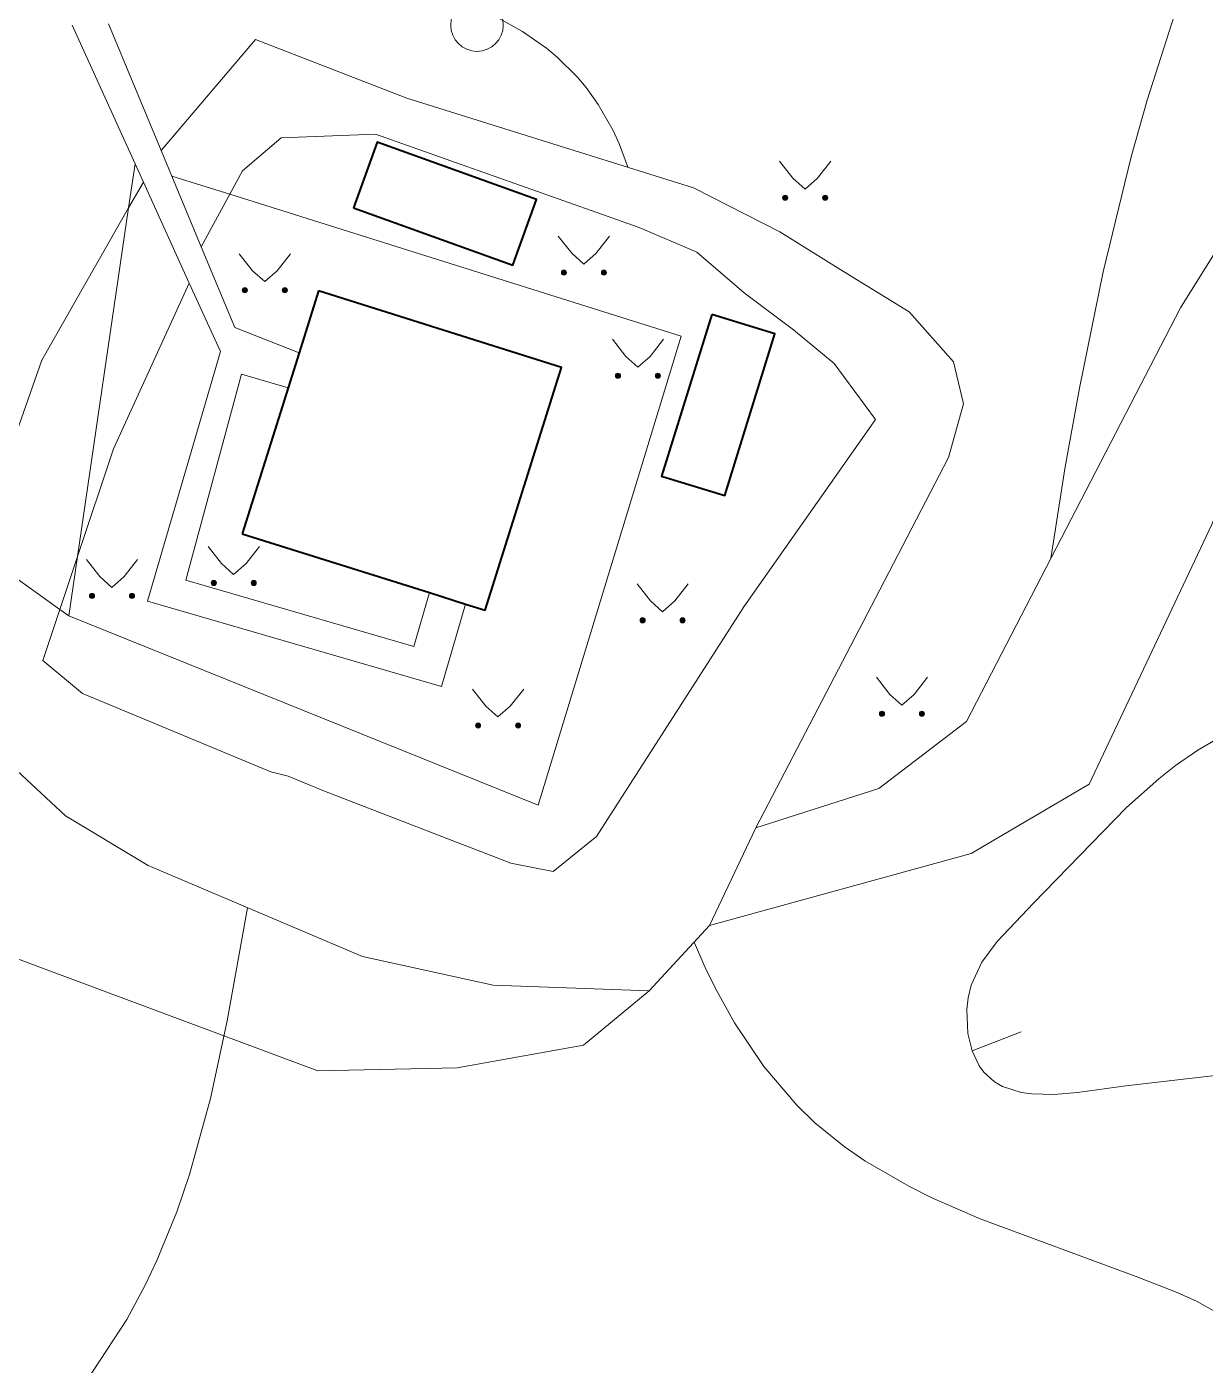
# Model space of a CAD drawing. Extents: x 1000 to 4000, y -5000 to -1000.
# Drawn here: x 1026.3 to 1071.2, y -4916.7 to -4865.7 of the extents above; entities that cross this region are included whole.
import ezdxf

# ---------------------------------------------------------------- set-up
doc = ezdxf.new("R2010")
doc.units = 0
doc.header["$MEASUREMENT"] = 0
for name, color, linetype in [('СЛОЙ_11', 7, 'CONTINUOUS'), ('СЛОЙ_24', 7, 'CONTINUOUS'), ('СЛОЙ_3', 7, 'CONTINUOUS'), ('СЛОЙ_37', 7, 'CONTINUOUS'), ('СЛОЙ_40', 7, 'CONTINUOUS'), ('СЛОЙ_41', 7, 'CONTINUOUS'), ('СЛОЙ_50', 7, 'CONTINUOUS'), ('СЛОЙ_6', 7, 'CONTINUOUS')]:
    doc.layers.add(name, color=color, linetype=linetype)

msp = doc.modelspace()

# ---------------------------------------------------------------- linework, layer by layer
at = {"layer": 'СЛОЙ_11', "color": 253, "linetype": 'Continuous', "lineweight": 0}
for points in [[(1030.18, -4872.616), (1030.426, -4870.932)], [(1031.823, -4871.403), (1034.026, -4872.096)], [(1034.026, -4872.096), (1051.21, -4877.5), (1045.76, -4895.361)], [(1028.236, -4885.889), (1030.18, -4872.616)], [(1024.759, -4885.902), (1027.561, -4887.905)], [(1027.905, -4888.151), (1028.236, -4885.889)], [(1027.561, -4887.905), (1027.905, -4888.151)], [(1045.76, -4895.361), (1027.905, -4888.151)]]:
    msp.add_lwpolyline(points, dxfattribs=at)
at = {"layer": 'СЛОЙ_24', "color": 253, "linetype": 'Continuous', "lineweight": 0}
for points in [[(1028.03, -4865.653), (1030.426, -4870.932)], [(1029.411, -4865.604), (1031.418, -4870.429)], [(1031.418, -4870.429), (1031.823, -4871.403)], [(1030.426, -4870.932), (1030.743, -4871.629)], [(1031.823, -4871.403), (1032.943, -4874.096)], [(1030.743, -4871.629), (1032.489, -4875.477)], [(1032.943, -4874.096), (1034.22, -4877.167), (1036.664, -4878.139)], [(1032.489, -4875.477), (1033.673, -4878.085), (1030.903, -4887.585), (1042.084, -4890.845), (1043.001, -4887.7)], [(1036.246, -4879.466), (1034.479, -4878.952), (1032.359, -4886.786), (1041.029, -4889.314), (1041.626, -4887.266)]]:
    msp.add_lwpolyline(points, dxfattribs=at)
at = {"layer": 'СЛОЙ_3', "color": 253, "linetype": 'Continuous', "lineweight": 0}
msp.add_circle((1043.438, -4865.653), 1, dxfattribs=at)
at = {"layer": 'СЛОЙ_37', "color": 253, "linetype": 'Continuous', "lineweight": 0}
for points in [[(1054.045, -4896.218), (1058.725, -4894.723), (1062.07, -4892.168), (1070.208, -4876.426), (1075.459, -4868.006), (1079.45, -4861.485), (1080.638, -4858.269), (1085.169, -4847.638), (1090.276, -4841.845), (1093.621, -4838.894), (1096.57, -4837.07), (1100.526, -4835.271), (1103.673, -4834.659), (1112.925, -4833.939), (1116.01, -4834.35)], [(1052.287, -4899.94), (1062.25, -4897.205), (1066.732, -4894.561), (1071.407, -4884.666), (1074.734, -4876.12), (1082.004, -4863.419), (1092.829, -4849.278), (1096.782, -4841.926)], [(1031.418, -4870.429), (1035.014, -4866.207)], [(1035.014, -4866.207), (1040.768, -4868.432), (1051.684, -4871.854), (1054.969, -4873.532), (1057.384, -4875.038), (1059.881, -4876.577), (1061.575, -4878.475), (1061.949, -4880.072), (1061.388, -4882.115), (1058.77, -4887.164), (1054.045, -4896.218)], [(1047.98, -4896.556), (1053.591, -4887.812), (1058.609, -4880.675), (1057.034, -4878.539), (1055.487, -4877.261), (1053.605, -4875.849), (1051.81, -4874.299), (1049.616, -4873.363), (1039.581, -4869.801), (1035.984, -4869.945), (1034.509, -4871.204), (1034.026, -4872.096)], [(1030.743, -4871.629), (1030.18, -4872.616)], [(1034.026, -4872.096), (1032.943, -4874.096)], [(1030.18, -4872.616), (1026.875, -4878.409), (1025.041, -4883.626), (1024.759, -4885.902)], [(1032.489, -4875.477), (1029.61, -4881.785), (1028.236, -4885.889)], [(1028.236, -4885.889), (1027.561, -4887.905)], [(1027.561, -4887.905), (1026.912, -4889.845)], [(1026.912, -4889.845), (1028.423, -4891.105), (1035.587, -4894.088), (1036.246, -4894.257), (1037.639, -4894.83), (1044.725, -4897.565), (1046.343, -4897.889), (1047.98, -4896.556)], [(1025.745, -4893.873), (1027.776, -4895.765), (1030.926, -4897.656), (1039.08, -4901.122), (1044.05, -4902.208), (1049.985, -4902.423)], [(1054.045, -4896.218), (1052.287, -4899.94)], [(1049.985, -4902.423), (1052.287, -4899.94)]]:
    msp.add_lwpolyline(points, dxfattribs=at)
at = {"layer": 'СЛОЙ_40', "color": 253, "linetype": 'Continuous', "lineweight": 0}
msp.add_lwpolyline([(1000, -4879.037), (1007.267, -4886.451), (1014.37, -4893.886), (1018.116, -4897.2), (1025.71, -4901.122), (1037.377, -4905.469), (1042.684, -4905.358), (1047.491, -4904.497), (1049.985, -4902.423)], dxfattribs=at)
at = {"layer": 'СЛОЙ_41', "color": 253, "linetype": 'Continuous', "lineweight": 0}
for p, q in [((1054.954, -4870.838), (1055.464, -4871.488)), ((1056.904, -4870.838), (1056.394, -4871.488)), ((1055.464, -4871.488), (1055.924, -4871.898)), ((1056.394, -4871.488), (1055.924, -4871.898)), ((1046.533, -4873.691), (1047.043, -4874.341)), ((1048.483, -4873.691), (1047.973, -4874.341)), ((1034.39, -4874.362), (1034.9, -4875.012)), ((1036.34, -4874.362), (1035.83, -4875.012)), ((1047.043, -4874.341), (1047.503, -4874.751)), ((1047.973, -4874.341), (1047.503, -4874.751)), ((1034.9, -4875.012), (1035.36, -4875.422)), ((1035.83, -4875.012), (1035.36, -4875.422)), ((1048.59, -4877.618), (1049.1, -4878.268)), ((1050.54, -4877.618), (1050.03, -4878.268)), ((1049.1, -4878.268), (1049.56, -4878.678)), ((1050.03, -4878.268), (1049.56, -4878.678)), ((1033.207, -4885.51), (1033.717, -4886.16)), ((1035.157, -4885.51), (1034.647, -4886.16)), ((1028.572, -4886.004), (1029.082, -4886.654)), ((1030.522, -4886.004), (1030.012, -4886.654)), ((1033.717, -4886.16), (1034.177, -4886.57)), ((1034.647, -4886.16), (1034.177, -4886.57)), ((1029.082, -4886.654), (1029.542, -4887.064)), ((1030.012, -4886.654), (1029.542, -4887.064)), ((1049.528, -4886.932), (1050.038, -4887.582)), ((1051.478, -4886.932), (1050.968, -4887.582)), ((1050.038, -4887.582), (1050.498, -4887.992)), ((1050.968, -4887.582), (1050.498, -4887.992)), ((1043.265, -4890.937), (1043.775, -4891.587)), ((1045.215, -4890.937), (1044.705, -4891.587)), ((1058.637, -4890.488), (1059.147, -4891.138)), ((1060.587, -4890.488), (1060.077, -4891.138)), ((1059.147, -4891.138), (1059.607, -4891.548)), ((1060.077, -4891.138), (1059.607, -4891.548)), ((1043.775, -4891.587), (1044.235, -4891.997)), ((1044.705, -4891.587), (1044.235, -4891.997))]:
    msp.add_line(p, q, dxfattribs=at)
for centre in [(1055.168, -4872.226), (1056.689, -4872.226), (1046.747, -4875.079), (1048.268, -4875.079), (1034.604, -4875.75), (1036.125, -4875.75), (1048.804, -4879.006), (1050.325, -4879.006), (1033.421, -4886.898), (1034.942, -4886.898), (1028.786, -4887.392), (1030.307, -4887.392), (1049.742, -4888.32), (1051.263, -4888.32), (1058.851, -4891.878), (1060.372, -4891.878), (1043.479, -4892.325), (1045, -4892.325)]:
    msp.add_circle(centre, 0.0976, dxfattribs=at)
for points in [[(1055.072, -4872.245), (1055.07, -4872.226), (1055.072, -4872.207)], [(1055.077, -4872.263), (1055.072, -4872.207), (1055.077, -4872.189)], [(1055.072, -4872.245), (1055.072, -4872.207), (1055.077, -4872.263)], [(1055.086, -4872.28), (1055.077, -4872.189), (1055.086, -4872.172)], [(1055.077, -4872.263), (1055.077, -4872.189), (1055.086, -4872.28)], [(1055.099, -4872.295), (1055.086, -4872.172), (1055.099, -4872.157)], [(1055.086, -4872.28), (1055.086, -4872.172), (1055.099, -4872.295)], [(1055.113, -4872.307), (1055.099, -4872.157), (1055.113, -4872.145)], [(1055.099, -4872.295), (1055.099, -4872.157), (1055.113, -4872.307)], [(1055.13, -4872.316), (1055.113, -4872.145), (1055.13, -4872.136)], [(1055.113, -4872.307), (1055.113, -4872.145), (1055.13, -4872.316)], [(1055.149, -4872.322), (1055.13, -4872.136), (1055.149, -4872.13)], [(1055.13, -4872.316), (1055.13, -4872.136), (1055.149, -4872.322)], [(1055.168, -4872.324), (1055.149, -4872.13), (1055.168, -4872.128)], [(1055.149, -4872.322), (1055.149, -4872.13), (1055.168, -4872.324)], [(1056.593, -4872.245), (1056.591, -4872.226), (1056.593, -4872.207)], [(1056.598, -4872.263), (1056.593, -4872.207), (1056.598, -4872.189)], [(1056.593, -4872.245), (1056.593, -4872.207), (1056.598, -4872.263)], [(1056.607, -4872.28), (1056.598, -4872.189), (1056.607, -4872.172)], [(1056.598, -4872.263), (1056.598, -4872.189), (1056.607, -4872.28)], [(1056.62, -4872.295), (1056.607, -4872.172), (1056.62, -4872.157)], [(1056.607, -4872.28), (1056.607, -4872.172), (1056.62, -4872.295)], [(1056.634, -4872.307), (1056.62, -4872.157), (1056.634, -4872.145)], [(1056.62, -4872.295), (1056.62, -4872.157), (1056.634, -4872.307)], [(1056.651, -4872.316), (1056.634, -4872.145), (1056.651, -4872.136)], [(1056.634, -4872.307), (1056.634, -4872.145), (1056.651, -4872.316)], [(1056.67, -4872.322), (1056.651, -4872.136), (1056.67, -4872.13)], [(1056.651, -4872.316), (1056.651, -4872.136), (1056.67, -4872.322)], [(1056.689, -4872.324), (1056.67, -4872.13), (1056.689, -4872.128)], [(1056.67, -4872.322), (1056.67, -4872.13), (1056.689, -4872.324)], [(1046.651, -4875.098), (1046.649, -4875.079), (1046.651, -4875.06)], [(1046.656, -4875.116), (1046.651, -4875.06), (1046.656, -4875.042)], [(1046.651, -4875.098), (1046.651, -4875.06), (1046.656, -4875.116)], [(1046.665, -4875.133), (1046.656, -4875.042), (1046.665, -4875.025)], [(1046.656, -4875.116), (1046.656, -4875.042), (1046.665, -4875.133)], [(1046.678, -4875.148), (1046.665, -4875.025), (1046.678, -4875.01)], [(1046.665, -4875.133), (1046.665, -4875.025), (1046.678, -4875.148)], [(1046.692, -4875.16), (1046.678, -4875.01), (1046.692, -4874.998)], [(1046.678, -4875.148), (1046.678, -4875.01), (1046.692, -4875.16)], [(1046.709, -4875.169), (1046.692, -4874.998), (1046.709, -4874.989)], [(1046.692, -4875.16), (1046.692, -4874.998), (1046.709, -4875.169)], [(1046.728, -4875.175), (1046.709, -4874.989), (1046.728, -4874.983)], [(1046.709, -4875.169), (1046.709, -4874.989), (1046.728, -4875.175)], [(1046.747, -4875.177), (1046.728, -4874.983), (1046.747, -4874.981)], [(1046.728, -4875.175), (1046.728, -4874.983), (1046.747, -4875.177)], [(1048.172, -4875.098), (1048.17, -4875.079), (1048.172, -4875.06)], [(1048.177, -4875.116), (1048.172, -4875.06), (1048.177, -4875.042)], [(1048.172, -4875.098), (1048.172, -4875.06), (1048.177, -4875.116)], [(1048.186, -4875.133), (1048.177, -4875.042), (1048.186, -4875.025)], [(1048.177, -4875.116), (1048.177, -4875.042), (1048.186, -4875.133)], [(1048.199, -4875.148), (1048.186, -4875.025), (1048.199, -4875.01)], [(1048.186, -4875.133), (1048.186, -4875.025), (1048.199, -4875.148)], [(1048.213, -4875.16), (1048.199, -4875.01), (1048.213, -4874.998)], [(1048.199, -4875.148), (1048.199, -4875.01), (1048.213, -4875.16)], [(1048.23, -4875.169), (1048.213, -4874.998), (1048.23, -4874.989)], [(1048.213, -4875.16), (1048.213, -4874.998), (1048.23, -4875.169)], [(1048.249, -4875.175), (1048.23, -4874.989), (1048.249, -4874.983)], [(1048.23, -4875.169), (1048.23, -4874.989), (1048.249, -4875.175)], [(1048.268, -4875.177), (1048.249, -4874.983), (1048.268, -4874.981)], [(1048.249, -4875.175), (1048.249, -4874.983), (1048.268, -4875.177)], [(1034.535, -4875.819), (1034.522, -4875.696), (1034.535, -4875.681)], [(1034.549, -4875.831), (1034.535, -4875.681), (1034.549, -4875.669)], [(1034.535, -4875.819), (1034.535, -4875.681), (1034.549, -4875.831)], [(1034.566, -4875.84), (1034.549, -4875.669), (1034.566, -4875.66)], [(1034.549, -4875.831), (1034.549, -4875.669), (1034.566, -4875.84)], [(1034.585, -4875.846), (1034.566, -4875.66), (1034.585, -4875.654)], [(1034.566, -4875.84), (1034.566, -4875.66), (1034.585, -4875.846)], [(1034.604, -4875.848), (1034.585, -4875.654), (1034.604, -4875.652)], [(1034.585, -4875.846), (1034.585, -4875.654), (1034.604, -4875.848)], [(1036.056, -4875.819), (1036.043, -4875.696), (1036.056, -4875.681)], [(1036.07, -4875.831), (1036.056, -4875.681), (1036.07, -4875.669)], [(1036.056, -4875.819), (1036.056, -4875.681), (1036.07, -4875.831)], [(1036.087, -4875.84), (1036.07, -4875.669), (1036.087, -4875.66)], [(1036.07, -4875.831), (1036.07, -4875.669), (1036.087, -4875.84)], [(1036.106, -4875.846), (1036.087, -4875.66), (1036.106, -4875.654)], [(1036.087, -4875.84), (1036.087, -4875.66), (1036.106, -4875.846)], [(1036.125, -4875.848), (1036.106, -4875.654), (1036.125, -4875.652)], [(1036.106, -4875.846), (1036.106, -4875.654), (1036.125, -4875.848)], [(1034.508, -4875.769), (1034.506, -4875.75), (1034.508, -4875.731)], [(1034.513, -4875.787), (1034.508, -4875.731), (1034.513, -4875.713)], [(1034.508, -4875.769), (1034.508, -4875.731), (1034.513, -4875.787)], [(1034.522, -4875.804), (1034.513, -4875.713), (1034.522, -4875.696)], [(1034.513, -4875.787), (1034.513, -4875.713), (1034.522, -4875.804)], [(1034.522, -4875.804), (1034.522, -4875.696), (1034.535, -4875.819)], [(1036.029, -4875.769), (1036.027, -4875.75), (1036.029, -4875.731)], [(1036.034, -4875.787), (1036.029, -4875.731), (1036.034, -4875.713)], [(1036.029, -4875.769), (1036.029, -4875.731), (1036.034, -4875.787)], [(1036.043, -4875.804), (1036.034, -4875.713), (1036.043, -4875.696)], [(1036.034, -4875.787), (1036.034, -4875.713), (1036.043, -4875.804)], [(1036.043, -4875.804), (1036.043, -4875.696), (1036.056, -4875.819)], [(1048.708, -4879.025), (1048.706, -4879.006), (1048.708, -4878.987)], [(1048.713, -4879.043), (1048.708, -4878.987), (1048.713, -4878.969)], [(1048.708, -4879.025), (1048.708, -4878.987), (1048.713, -4879.043)], [(1048.722, -4879.06), (1048.713, -4878.969), (1048.722, -4878.952)], [(1048.713, -4879.043), (1048.713, -4878.969), (1048.722, -4879.06)], [(1048.735, -4879.075), (1048.722, -4878.952), (1048.735, -4878.937)], [(1048.722, -4879.06), (1048.722, -4878.952), (1048.735, -4879.075)], [(1048.749, -4879.087), (1048.735, -4878.937), (1048.749, -4878.925)], [(1048.735, -4879.075), (1048.735, -4878.937), (1048.749, -4879.087)], [(1048.766, -4879.096), (1048.749, -4878.925), (1048.766, -4878.916)], [(1048.749, -4879.087), (1048.749, -4878.925), (1048.766, -4879.096)], [(1048.785, -4879.102), (1048.766, -4878.916), (1048.785, -4878.91)], [(1048.766, -4879.096), (1048.766, -4878.916), (1048.785, -4879.102)], [(1048.804, -4879.104), (1048.785, -4878.91), (1048.804, -4878.908)], [(1048.785, -4879.102), (1048.785, -4878.91), (1048.804, -4879.104)], [(1050.229, -4879.025), (1050.227, -4879.006), (1050.229, -4878.987)], [(1050.234, -4879.043), (1050.229, -4878.987), (1050.234, -4878.969)], [(1050.229, -4879.025), (1050.229, -4878.987), (1050.234, -4879.043)], [(1050.243, -4879.06), (1050.234, -4878.969), (1050.243, -4878.952)], [(1050.234, -4879.043), (1050.234, -4878.969), (1050.243, -4879.06)], [(1050.256, -4879.075), (1050.243, -4878.952), (1050.256, -4878.937)], [(1050.243, -4879.06), (1050.243, -4878.952), (1050.256, -4879.075)], [(1050.27, -4879.087), (1050.256, -4878.937), (1050.27, -4878.925)], [(1050.256, -4879.075), (1050.256, -4878.937), (1050.27, -4879.087)], [(1050.287, -4879.096), (1050.27, -4878.925), (1050.287, -4878.916)], [(1050.27, -4879.087), (1050.27, -4878.925), (1050.287, -4879.096)], [(1050.306, -4879.102), (1050.287, -4878.916), (1050.306, -4878.91)], [(1050.287, -4879.096), (1050.287, -4878.916), (1050.306, -4879.102)], [(1050.325, -4879.104), (1050.306, -4878.91), (1050.325, -4878.908)], [(1050.306, -4879.102), (1050.306, -4878.91), (1050.325, -4879.104)], [(1033.325, -4886.917), (1033.323, -4886.898), (1033.325, -4886.879)], [(1033.33, -4886.935), (1033.325, -4886.879), (1033.33, -4886.861)], [(1033.325, -4886.917), (1033.325, -4886.879), (1033.33, -4886.935)], [(1033.339, -4886.952), (1033.33, -4886.861), (1033.339, -4886.844)], [(1033.33, -4886.935), (1033.33, -4886.861), (1033.339, -4886.952)], [(1033.352, -4886.967), (1033.339, -4886.844), (1033.352, -4886.829)], [(1033.339, -4886.952), (1033.339, -4886.844), (1033.352, -4886.967)], [(1033.366, -4886.979), (1033.352, -4886.829), (1033.366, -4886.817)], [(1033.352, -4886.967), (1033.352, -4886.829), (1033.366, -4886.979)], [(1033.383, -4886.988), (1033.366, -4886.817), (1033.383, -4886.808)], [(1033.366, -4886.979), (1033.366, -4886.817), (1033.383, -4886.988)], [(1033.402, -4886.994), (1033.383, -4886.808), (1033.402, -4886.802)], [(1033.383, -4886.988), (1033.383, -4886.808), (1033.402, -4886.994)], [(1033.421, -4886.996), (1033.402, -4886.802), (1033.421, -4886.8)], [(1033.402, -4886.994), (1033.402, -4886.802), (1033.421, -4886.996)], [(1034.846, -4886.917), (1034.844, -4886.898), (1034.846, -4886.879)], [(1034.851, -4886.935), (1034.846, -4886.879), (1034.851, -4886.861)], [(1034.846, -4886.917), (1034.846, -4886.879), (1034.851, -4886.935)], [(1034.86, -4886.952), (1034.851, -4886.861), (1034.86, -4886.844)], [(1034.851, -4886.935), (1034.851, -4886.861), (1034.86, -4886.952)], [(1034.873, -4886.967), (1034.86, -4886.844), (1034.873, -4886.829)], [(1034.86, -4886.952), (1034.86, -4886.844), (1034.873, -4886.967)], [(1034.887, -4886.979), (1034.873, -4886.829), (1034.887, -4886.817)], [(1034.873, -4886.967), (1034.873, -4886.829), (1034.887, -4886.979)], [(1034.904, -4886.988), (1034.887, -4886.817), (1034.904, -4886.808)], [(1034.887, -4886.979), (1034.887, -4886.817), (1034.904, -4886.988)], [(1034.923, -4886.994), (1034.904, -4886.808), (1034.923, -4886.802)], [(1034.904, -4886.988), (1034.904, -4886.808), (1034.923, -4886.994)], [(1034.942, -4886.996), (1034.923, -4886.802), (1034.942, -4886.8)], [(1034.923, -4886.994), (1034.923, -4886.802), (1034.942, -4886.996)], [(1028.69, -4887.411), (1028.688, -4887.392), (1028.69, -4887.373)], [(1028.695, -4887.429), (1028.69, -4887.373), (1028.695, -4887.355)], [(1028.69, -4887.411), (1028.69, -4887.373), (1028.695, -4887.429)], [(1028.704, -4887.446), (1028.695, -4887.355), (1028.704, -4887.338)], [(1028.695, -4887.429), (1028.695, -4887.355), (1028.704, -4887.446)], [(1028.717, -4887.461), (1028.704, -4887.338), (1028.717, -4887.323)], [(1028.704, -4887.446), (1028.704, -4887.338), (1028.717, -4887.461)], [(1028.731, -4887.473), (1028.717, -4887.323), (1028.731, -4887.311)], [(1028.717, -4887.461), (1028.717, -4887.323), (1028.731, -4887.473)], [(1028.748, -4887.482), (1028.731, -4887.311), (1028.748, -4887.302)], [(1028.731, -4887.473), (1028.731, -4887.311), (1028.748, -4887.482)], [(1028.767, -4887.488), (1028.748, -4887.302), (1028.767, -4887.296)], [(1028.748, -4887.482), (1028.748, -4887.302), (1028.767, -4887.488)], [(1028.786, -4887.49), (1028.767, -4887.296), (1028.786, -4887.294)], [(1028.767, -4887.488), (1028.767, -4887.296), (1028.786, -4887.49)], [(1030.211, -4887.411), (1030.209, -4887.392), (1030.211, -4887.373)], [(1030.216, -4887.429), (1030.211, -4887.373), (1030.216, -4887.355)], [(1030.211, -4887.411), (1030.211, -4887.373), (1030.216, -4887.429)], [(1030.225, -4887.446), (1030.216, -4887.355), (1030.225, -4887.338)], [(1030.216, -4887.429), (1030.216, -4887.355), (1030.225, -4887.446)], [(1030.238, -4887.461), (1030.225, -4887.338), (1030.238, -4887.323)], [(1030.225, -4887.446), (1030.225, -4887.338), (1030.238, -4887.461)], [(1030.252, -4887.473), (1030.238, -4887.323), (1030.252, -4887.311)], [(1030.238, -4887.461), (1030.238, -4887.323), (1030.252, -4887.473)], [(1030.269, -4887.482), (1030.252, -4887.311), (1030.269, -4887.302)], [(1030.252, -4887.473), (1030.252, -4887.311), (1030.269, -4887.482)], [(1030.288, -4887.488), (1030.269, -4887.302), (1030.288, -4887.296)], [(1030.269, -4887.482), (1030.269, -4887.302), (1030.288, -4887.488)], [(1030.307, -4887.49), (1030.288, -4887.296), (1030.307, -4887.294)], [(1030.288, -4887.488), (1030.288, -4887.296), (1030.307, -4887.49)], [(1049.646, -4888.339), (1049.644, -4888.32), (1049.646, -4888.301)], [(1049.651, -4888.357), (1049.646, -4888.301), (1049.651, -4888.283)], [(1049.646, -4888.339), (1049.646, -4888.301), (1049.651, -4888.357)], [(1049.66, -4888.374), (1049.651, -4888.283), (1049.66, -4888.266)], [(1049.651, -4888.357), (1049.651, -4888.283), (1049.66, -4888.374)], [(1049.673, -4888.389), (1049.66, -4888.266), (1049.673, -4888.251)], [(1049.66, -4888.374), (1049.66, -4888.266), (1049.673, -4888.389)], [(1049.687, -4888.401), (1049.673, -4888.251), (1049.687, -4888.239)], [(1049.673, -4888.389), (1049.673, -4888.251), (1049.687, -4888.401)], [(1049.704, -4888.41), (1049.687, -4888.239), (1049.704, -4888.23)], [(1049.687, -4888.401), (1049.687, -4888.239), (1049.704, -4888.41)], [(1049.723, -4888.416), (1049.704, -4888.23), (1049.723, -4888.224)], [(1049.704, -4888.41), (1049.704, -4888.23), (1049.723, -4888.416)], [(1049.742, -4888.418), (1049.723, -4888.224), (1049.742, -4888.222)], [(1049.723, -4888.416), (1049.723, -4888.224), (1049.742, -4888.418)], [(1051.167, -4888.339), (1051.165, -4888.32), (1051.167, -4888.301)], [(1051.172, -4888.357), (1051.167, -4888.301), (1051.172, -4888.283)], [(1051.167, -4888.339), (1051.167, -4888.301), (1051.172, -4888.357)], [(1051.181, -4888.374), (1051.172, -4888.283), (1051.181, -4888.266)], [(1051.172, -4888.357), (1051.172, -4888.283), (1051.181, -4888.374)], [(1051.194, -4888.389), (1051.181, -4888.266), (1051.194, -4888.251)], [(1051.181, -4888.374), (1051.181, -4888.266), (1051.194, -4888.389)], [(1051.208, -4888.401), (1051.194, -4888.251), (1051.208, -4888.239)], [(1051.194, -4888.389), (1051.194, -4888.251), (1051.208, -4888.401)], [(1051.225, -4888.41), (1051.208, -4888.239), (1051.225, -4888.23)], [(1051.208, -4888.401), (1051.208, -4888.239), (1051.225, -4888.41)], [(1051.244, -4888.416), (1051.225, -4888.23), (1051.244, -4888.224)], [(1051.225, -4888.41), (1051.225, -4888.23), (1051.244, -4888.416)], [(1051.263, -4888.418), (1051.244, -4888.224), (1051.263, -4888.222)], [(1051.244, -4888.416), (1051.244, -4888.224), (1051.263, -4888.418)], [(1058.755, -4891.897), (1058.753, -4891.878), (1058.755, -4891.858)], [(1058.761, -4891.915), (1058.755, -4891.858), (1058.761, -4891.84)], [(1058.755, -4891.897), (1058.755, -4891.858), (1058.761, -4891.915)], [(1058.77, -4891.932), (1058.761, -4891.84), (1058.77, -4891.823)], [(1058.761, -4891.915), (1058.761, -4891.84), (1058.77, -4891.932)], [(1058.782, -4891.947), (1058.77, -4891.823), (1058.782, -4891.809)], [(1058.77, -4891.932), (1058.77, -4891.823), (1058.782, -4891.947)], [(1058.797, -4891.959), (1058.782, -4891.809), (1058.797, -4891.796)], [(1058.782, -4891.947), (1058.782, -4891.809), (1058.797, -4891.959)], [(1058.814, -4891.968), (1058.797, -4891.796), (1058.814, -4891.787)], [(1058.797, -4891.959), (1058.797, -4891.796), (1058.814, -4891.968)], [(1058.832, -4891.973), (1058.814, -4891.787), (1058.832, -4891.782)], [(1058.814, -4891.968), (1058.814, -4891.787), (1058.832, -4891.973)], [(1058.851, -4891.975), (1058.832, -4891.782), (1058.851, -4891.78)], [(1058.832, -4891.973), (1058.832, -4891.782), (1058.851, -4891.975)], [(1060.276, -4891.897), (1060.274, -4891.878), (1060.276, -4891.858)], [(1060.282, -4891.915), (1060.276, -4891.858), (1060.282, -4891.84)], [(1060.276, -4891.897), (1060.276, -4891.858), (1060.282, -4891.915)], [(1060.291, -4891.932), (1060.282, -4891.84), (1060.291, -4891.823)], [(1060.282, -4891.915), (1060.282, -4891.84), (1060.291, -4891.932)], [(1060.303, -4891.947), (1060.291, -4891.823), (1060.303, -4891.809)], [(1060.291, -4891.932), (1060.291, -4891.823), (1060.303, -4891.947)], [(1060.318, -4891.959), (1060.303, -4891.809), (1060.318, -4891.796)], [(1060.303, -4891.947), (1060.303, -4891.809), (1060.318, -4891.959)], [(1060.335, -4891.968), (1060.318, -4891.796), (1060.335, -4891.787)], [(1060.318, -4891.959), (1060.318, -4891.796), (1060.335, -4891.968)], [(1060.353, -4891.973), (1060.335, -4891.787), (1060.353, -4891.782)], [(1060.335, -4891.968), (1060.335, -4891.787), (1060.353, -4891.973)], [(1060.372, -4891.975), (1060.353, -4891.782), (1060.372, -4891.78)], [(1060.353, -4891.973), (1060.353, -4891.782), (1060.372, -4891.975)], [(1043.383, -4892.344), (1043.381, -4892.325), (1043.383, -4892.306)], [(1043.388, -4892.362), (1043.383, -4892.306), (1043.388, -4892.288)], [(1043.383, -4892.344), (1043.383, -4892.306), (1043.388, -4892.362)], [(1043.397, -4892.379), (1043.388, -4892.288), (1043.397, -4892.271)], [(1043.388, -4892.362), (1043.388, -4892.288), (1043.397, -4892.379)], [(1043.41, -4892.394), (1043.397, -4892.271), (1043.41, -4892.256)], [(1043.397, -4892.379), (1043.397, -4892.271), (1043.41, -4892.394)], [(1043.424, -4892.406), (1043.41, -4892.256), (1043.424, -4892.244)], [(1043.41, -4892.394), (1043.41, -4892.256), (1043.424, -4892.406)], [(1043.441, -4892.415), (1043.424, -4892.244), (1043.441, -4892.235)], [(1043.424, -4892.406), (1043.424, -4892.244), (1043.441, -4892.415)], [(1043.46, -4892.421), (1043.441, -4892.235), (1043.46, -4892.229)], [(1043.441, -4892.415), (1043.441, -4892.235), (1043.46, -4892.421)], [(1043.479, -4892.423), (1043.46, -4892.229), (1043.479, -4892.227)], [(1043.46, -4892.421), (1043.46, -4892.229), (1043.479, -4892.423)], [(1044.904, -4892.344), (1044.902, -4892.325), (1044.904, -4892.306)], [(1044.909, -4892.362), (1044.904, -4892.306), (1044.909, -4892.288)], [(1044.904, -4892.344), (1044.904, -4892.306), (1044.909, -4892.362)], [(1044.918, -4892.379), (1044.909, -4892.288), (1044.918, -4892.271)], [(1044.909, -4892.362), (1044.909, -4892.288), (1044.918, -4892.379)], [(1044.931, -4892.394), (1044.918, -4892.271), (1044.931, -4892.256)], [(1044.918, -4892.379), (1044.918, -4892.271), (1044.931, -4892.394)], [(1044.945, -4892.406), (1044.931, -4892.256), (1044.945, -4892.244)], [(1044.931, -4892.394), (1044.931, -4892.256), (1044.945, -4892.406)], [(1044.962, -4892.415), (1044.945, -4892.244), (1044.962, -4892.235)], [(1044.945, -4892.406), (1044.945, -4892.244), (1044.962, -4892.415)], [(1044.981, -4892.421), (1044.962, -4892.235), (1044.981, -4892.229)], [(1044.962, -4892.415), (1044.962, -4892.235), (1044.981, -4892.421)], [(1045, -4892.423), (1044.981, -4892.229), (1045, -4892.227)], [(1044.981, -4892.421), (1044.981, -4892.229), (1045, -4892.423)]]:
    msp.add_solid(points, dxfattribs=at)
at = {"layer": 'СЛОЙ_41', "color": 253, "linetype": 'Continuous', "lineweight": 0, "extrusion": (0, 0, -1)}
for points in [[(-1055.168, -4872.324), (-1055.168, -4872.128), (-1055.187, -4872.322)], [(-1055.187, -4872.322), (-1055.168, -4872.128), (-1055.187, -4872.13)], [(-1055.187, -4872.322), (-1055.187, -4872.13), (-1055.205, -4872.316)], [(-1055.205, -4872.316), (-1055.187, -4872.13), (-1055.205, -4872.136)], [(-1055.205, -4872.316), (-1055.205, -4872.136), (-1055.222, -4872.307)], [(-1055.222, -4872.307), (-1055.205, -4872.136), (-1055.222, -4872.145)], [(-1055.222, -4872.307), (-1055.222, -4872.145), (-1055.237, -4872.295)], [(-1055.237, -4872.295), (-1055.222, -4872.145), (-1055.237, -4872.157)], [(-1055.237, -4872.295), (-1055.237, -4872.157), (-1055.249, -4872.28)], [(-1055.249, -4872.28), (-1055.237, -4872.157), (-1055.249, -4872.172)], [(-1055.249, -4872.28), (-1055.249, -4872.172), (-1055.258, -4872.263)], [(-1055.258, -4872.263), (-1055.249, -4872.172), (-1055.258, -4872.189)], [(-1055.258, -4872.263), (-1055.258, -4872.189), (-1055.263, -4872.245)], [(-1055.263, -4872.245), (-1055.258, -4872.189), (-1055.263, -4872.207)], [(-1055.263, -4872.245), (-1055.263, -4872.207), (-1055.265, -4872.226)], [(-1056.689, -4872.324), (-1056.689, -4872.128), (-1056.708, -4872.322)], [(-1056.708, -4872.322), (-1056.689, -4872.128), (-1056.708, -4872.13)], [(-1056.708, -4872.322), (-1056.708, -4872.13), (-1056.726, -4872.316)], [(-1056.726, -4872.316), (-1056.708, -4872.13), (-1056.726, -4872.136)], [(-1056.726, -4872.316), (-1056.726, -4872.136), (-1056.743, -4872.307)], [(-1056.743, -4872.307), (-1056.726, -4872.136), (-1056.743, -4872.145)], [(-1056.743, -4872.307), (-1056.743, -4872.145), (-1056.758, -4872.295)], [(-1056.758, -4872.295), (-1056.743, -4872.145), (-1056.758, -4872.157)], [(-1056.758, -4872.295), (-1056.758, -4872.157), (-1056.77, -4872.28)], [(-1056.77, -4872.28), (-1056.758, -4872.157), (-1056.77, -4872.172)], [(-1056.77, -4872.28), (-1056.77, -4872.172), (-1056.779, -4872.263)], [(-1056.779, -4872.263), (-1056.77, -4872.172), (-1056.779, -4872.189)], [(-1056.779, -4872.263), (-1056.779, -4872.189), (-1056.784, -4872.245)], [(-1056.784, -4872.245), (-1056.779, -4872.189), (-1056.784, -4872.207)], [(-1056.784, -4872.245), (-1056.784, -4872.207), (-1056.786, -4872.226)], [(-1046.747, -4875.177), (-1046.747, -4874.981), (-1046.766, -4875.175)], [(-1046.766, -4875.175), (-1046.747, -4874.981), (-1046.766, -4874.983)], [(-1046.766, -4875.175), (-1046.766, -4874.983), (-1046.784, -4875.169)], [(-1046.784, -4875.169), (-1046.766, -4874.983), (-1046.784, -4874.989)], [(-1046.784, -4875.169), (-1046.784, -4874.989), (-1046.801, -4875.16)], [(-1046.801, -4875.16), (-1046.784, -4874.989), (-1046.801, -4874.998)], [(-1046.801, -4875.16), (-1046.801, -4874.998), (-1046.816, -4875.148)], [(-1046.816, -4875.148), (-1046.801, -4874.998), (-1046.816, -4875.01)], [(-1046.816, -4875.148), (-1046.816, -4875.01), (-1046.828, -4875.133)], [(-1046.828, -4875.133), (-1046.816, -4875.01), (-1046.828, -4875.025)], [(-1046.828, -4875.133), (-1046.828, -4875.025), (-1046.837, -4875.116)], [(-1046.837, -4875.116), (-1046.828, -4875.025), (-1046.837, -4875.042)], [(-1046.837, -4875.116), (-1046.837, -4875.042), (-1046.842, -4875.098)], [(-1046.842, -4875.098), (-1046.837, -4875.042), (-1046.842, -4875.06)], [(-1046.842, -4875.098), (-1046.842, -4875.06), (-1046.844, -4875.079)], [(-1048.268, -4875.177), (-1048.268, -4874.981), (-1048.287, -4875.175)], [(-1048.287, -4875.175), (-1048.268, -4874.981), (-1048.287, -4874.983)], [(-1048.287, -4875.175), (-1048.287, -4874.983), (-1048.305, -4875.169)], [(-1048.305, -4875.169), (-1048.287, -4874.983), (-1048.305, -4874.989)], [(-1048.305, -4875.169), (-1048.305, -4874.989), (-1048.322, -4875.16)], [(-1048.322, -4875.16), (-1048.305, -4874.989), (-1048.322, -4874.998)], [(-1048.322, -4875.16), (-1048.322, -4874.998), (-1048.337, -4875.148)], [(-1048.337, -4875.148), (-1048.322, -4874.998), (-1048.337, -4875.01)], [(-1048.337, -4875.148), (-1048.337, -4875.01), (-1048.349, -4875.133)], [(-1048.349, -4875.133), (-1048.337, -4875.01), (-1048.349, -4875.025)], [(-1048.349, -4875.133), (-1048.349, -4875.025), (-1048.358, -4875.116)], [(-1048.358, -4875.116), (-1048.349, -4875.025), (-1048.358, -4875.042)], [(-1048.358, -4875.116), (-1048.358, -4875.042), (-1048.363, -4875.098)], [(-1048.363, -4875.098), (-1048.358, -4875.042), (-1048.363, -4875.06)], [(-1048.363, -4875.098), (-1048.363, -4875.06), (-1048.365, -4875.079)], [(-1034.604, -4875.848), (-1034.604, -4875.652), (-1034.623, -4875.846)], [(-1034.623, -4875.846), (-1034.604, -4875.652), (-1034.623, -4875.654)], [(-1034.623, -4875.846), (-1034.623, -4875.654), (-1034.641, -4875.84)], [(-1034.641, -4875.84), (-1034.623, -4875.654), (-1034.641, -4875.66)], [(-1034.641, -4875.84), (-1034.641, -4875.66), (-1034.658, -4875.831)], [(-1034.658, -4875.831), (-1034.641, -4875.66), (-1034.658, -4875.669)], [(-1034.658, -4875.831), (-1034.658, -4875.669), (-1034.673, -4875.819)], [(-1034.673, -4875.819), (-1034.658, -4875.669), (-1034.673, -4875.681)], [(-1034.673, -4875.819), (-1034.673, -4875.681), (-1034.685, -4875.804)], [(-1034.685, -4875.804), (-1034.673, -4875.681), (-1034.685, -4875.696)], [(-1036.125, -4875.848), (-1036.125, -4875.652), (-1036.144, -4875.846)], [(-1036.144, -4875.846), (-1036.125, -4875.652), (-1036.144, -4875.654)], [(-1036.144, -4875.846), (-1036.144, -4875.654), (-1036.162, -4875.84)], [(-1036.162, -4875.84), (-1036.144, -4875.654), (-1036.162, -4875.66)], [(-1036.162, -4875.84), (-1036.162, -4875.66), (-1036.179, -4875.831)], [(-1036.179, -4875.831), (-1036.162, -4875.66), (-1036.179, -4875.669)], [(-1036.179, -4875.831), (-1036.179, -4875.669), (-1036.194, -4875.819)], [(-1036.194, -4875.819), (-1036.179, -4875.669), (-1036.194, -4875.681)], [(-1036.194, -4875.819), (-1036.194, -4875.681), (-1036.206, -4875.804)], [(-1036.206, -4875.804), (-1036.194, -4875.681), (-1036.206, -4875.696)], [(-1034.685, -4875.804), (-1034.685, -4875.696), (-1034.694, -4875.787)], [(-1034.694, -4875.787), (-1034.685, -4875.696), (-1034.694, -4875.713)], [(-1034.694, -4875.787), (-1034.694, -4875.713), (-1034.699, -4875.769)], [(-1034.699, -4875.769), (-1034.694, -4875.713), (-1034.699, -4875.731)], [(-1034.699, -4875.769), (-1034.699, -4875.731), (-1034.701, -4875.75)], [(-1036.206, -4875.804), (-1036.206, -4875.696), (-1036.215, -4875.787)], [(-1036.215, -4875.787), (-1036.206, -4875.696), (-1036.215, -4875.713)], [(-1036.215, -4875.787), (-1036.215, -4875.713), (-1036.22, -4875.769)], [(-1036.22, -4875.769), (-1036.215, -4875.713), (-1036.22, -4875.731)], [(-1036.22, -4875.769), (-1036.22, -4875.731), (-1036.222, -4875.75)], [(-1048.804, -4879.104), (-1048.804, -4878.908), (-1048.823, -4879.102)], [(-1048.823, -4879.102), (-1048.804, -4878.908), (-1048.823, -4878.91)], [(-1048.823, -4879.102), (-1048.823, -4878.91), (-1048.841, -4879.096)], [(-1048.841, -4879.096), (-1048.823, -4878.91), (-1048.841, -4878.916)], [(-1048.841, -4879.096), (-1048.841, -4878.916), (-1048.858, -4879.087)], [(-1048.858, -4879.087), (-1048.841, -4878.916), (-1048.858, -4878.925)], [(-1048.858, -4879.087), (-1048.858, -4878.925), (-1048.873, -4879.075)], [(-1048.873, -4879.075), (-1048.858, -4878.925), (-1048.873, -4878.937)], [(-1048.873, -4879.075), (-1048.873, -4878.937), (-1048.885, -4879.06)], [(-1048.885, -4879.06), (-1048.873, -4878.937), (-1048.885, -4878.952)], [(-1048.885, -4879.06), (-1048.885, -4878.952), (-1048.894, -4879.043)], [(-1048.894, -4879.043), (-1048.885, -4878.952), (-1048.894, -4878.969)], [(-1048.894, -4879.043), (-1048.894, -4878.969), (-1048.899, -4879.025)], [(-1048.899, -4879.025), (-1048.894, -4878.969), (-1048.899, -4878.987)], [(-1048.899, -4879.025), (-1048.899, -4878.987), (-1048.901, -4879.006)], [(-1050.325, -4879.104), (-1050.325, -4878.908), (-1050.344, -4879.102)], [(-1050.344, -4879.102), (-1050.325, -4878.908), (-1050.344, -4878.91)], [(-1050.344, -4879.102), (-1050.344, -4878.91), (-1050.362, -4879.096)], [(-1050.362, -4879.096), (-1050.344, -4878.91), (-1050.362, -4878.916)], [(-1050.362, -4879.096), (-1050.362, -4878.916), (-1050.379, -4879.087)], [(-1050.379, -4879.087), (-1050.362, -4878.916), (-1050.379, -4878.925)], [(-1050.379, -4879.087), (-1050.379, -4878.925), (-1050.394, -4879.075)], [(-1050.394, -4879.075), (-1050.379, -4878.925), (-1050.394, -4878.937)], [(-1050.394, -4879.075), (-1050.394, -4878.937), (-1050.406, -4879.06)], [(-1050.406, -4879.06), (-1050.394, -4878.937), (-1050.406, -4878.952)], [(-1050.406, -4879.06), (-1050.406, -4878.952), (-1050.415, -4879.043)], [(-1050.415, -4879.043), (-1050.406, -4878.952), (-1050.415, -4878.969)], [(-1050.415, -4879.043), (-1050.415, -4878.969), (-1050.42, -4879.025)], [(-1050.42, -4879.025), (-1050.415, -4878.969), (-1050.42, -4878.987)], [(-1050.42, -4879.025), (-1050.42, -4878.987), (-1050.422, -4879.006)], [(-1033.421, -4886.996), (-1033.421, -4886.8), (-1033.44, -4886.994)], [(-1033.44, -4886.994), (-1033.421, -4886.8), (-1033.44, -4886.802)], [(-1033.44, -4886.994), (-1033.44, -4886.802), (-1033.458, -4886.988)], [(-1033.458, -4886.988), (-1033.44, -4886.802), (-1033.458, -4886.808)], [(-1033.458, -4886.988), (-1033.458, -4886.808), (-1033.475, -4886.979)], [(-1033.475, -4886.979), (-1033.458, -4886.808), (-1033.475, -4886.817)], [(-1033.475, -4886.979), (-1033.475, -4886.817), (-1033.49, -4886.967)], [(-1033.49, -4886.967), (-1033.475, -4886.817), (-1033.49, -4886.829)], [(-1033.49, -4886.967), (-1033.49, -4886.829), (-1033.502, -4886.952)], [(-1033.502, -4886.952), (-1033.49, -4886.829), (-1033.502, -4886.844)], [(-1033.502, -4886.952), (-1033.502, -4886.844), (-1033.511, -4886.935)], [(-1033.511, -4886.935), (-1033.502, -4886.844), (-1033.511, -4886.861)], [(-1033.511, -4886.935), (-1033.511, -4886.861), (-1033.516, -4886.917)], [(-1033.516, -4886.917), (-1033.511, -4886.861), (-1033.516, -4886.879)], [(-1033.516, -4886.917), (-1033.516, -4886.879), (-1033.518, -4886.898)], [(-1034.942, -4886.996), (-1034.942, -4886.8), (-1034.961, -4886.994)], [(-1034.961, -4886.994), (-1034.942, -4886.8), (-1034.961, -4886.802)], [(-1034.961, -4886.994), (-1034.961, -4886.802), (-1034.979, -4886.988)], [(-1034.979, -4886.988), (-1034.961, -4886.802), (-1034.979, -4886.808)], [(-1034.979, -4886.988), (-1034.979, -4886.808), (-1034.996, -4886.979)], [(-1034.996, -4886.979), (-1034.979, -4886.808), (-1034.996, -4886.817)], [(-1034.996, -4886.979), (-1034.996, -4886.817), (-1035.011, -4886.967)], [(-1035.011, -4886.967), (-1034.996, -4886.817), (-1035.011, -4886.829)], [(-1035.011, -4886.967), (-1035.011, -4886.829), (-1035.023, -4886.952)], [(-1035.023, -4886.952), (-1035.011, -4886.829), (-1035.023, -4886.844)], [(-1035.023, -4886.952), (-1035.023, -4886.844), (-1035.032, -4886.935)], [(-1035.032, -4886.935), (-1035.023, -4886.844), (-1035.032, -4886.861)], [(-1035.032, -4886.935), (-1035.032, -4886.861), (-1035.037, -4886.917)], [(-1035.037, -4886.917), (-1035.032, -4886.861), (-1035.037, -4886.879)], [(-1035.037, -4886.917), (-1035.037, -4886.879), (-1035.039, -4886.898)], [(-1028.786, -4887.49), (-1028.786, -4887.294), (-1028.805, -4887.488)], [(-1028.805, -4887.488), (-1028.786, -4887.294), (-1028.805, -4887.296)], [(-1028.805, -4887.488), (-1028.805, -4887.296), (-1028.823, -4887.482)], [(-1028.823, -4887.482), (-1028.805, -4887.296), (-1028.823, -4887.302)], [(-1028.823, -4887.482), (-1028.823, -4887.302), (-1028.84, -4887.473)], [(-1028.84, -4887.473), (-1028.823, -4887.302), (-1028.84, -4887.311)], [(-1028.84, -4887.473), (-1028.84, -4887.311), (-1028.855, -4887.461)], [(-1028.855, -4887.461), (-1028.84, -4887.311), (-1028.855, -4887.323)], [(-1028.855, -4887.461), (-1028.855, -4887.323), (-1028.867, -4887.446)], [(-1028.867, -4887.446), (-1028.855, -4887.323), (-1028.867, -4887.338)], [(-1028.867, -4887.446), (-1028.867, -4887.338), (-1028.876, -4887.429)], [(-1028.876, -4887.429), (-1028.867, -4887.338), (-1028.876, -4887.355)], [(-1028.876, -4887.429), (-1028.876, -4887.355), (-1028.881, -4887.411)], [(-1028.881, -4887.411), (-1028.876, -4887.355), (-1028.881, -4887.373)], [(-1028.881, -4887.411), (-1028.881, -4887.373), (-1028.883, -4887.392)], [(-1030.307, -4887.49), (-1030.307, -4887.294), (-1030.326, -4887.488)], [(-1030.326, -4887.488), (-1030.307, -4887.294), (-1030.326, -4887.296)], [(-1030.326, -4887.488), (-1030.326, -4887.296), (-1030.344, -4887.482)], [(-1030.344, -4887.482), (-1030.326, -4887.296), (-1030.344, -4887.302)], [(-1030.344, -4887.482), (-1030.344, -4887.302), (-1030.361, -4887.473)], [(-1030.361, -4887.473), (-1030.344, -4887.302), (-1030.361, -4887.311)], [(-1030.361, -4887.473), (-1030.361, -4887.311), (-1030.376, -4887.461)], [(-1030.376, -4887.461), (-1030.361, -4887.311), (-1030.376, -4887.323)], [(-1030.376, -4887.461), (-1030.376, -4887.323), (-1030.388, -4887.446)], [(-1030.388, -4887.446), (-1030.376, -4887.323), (-1030.388, -4887.338)], [(-1030.388, -4887.446), (-1030.388, -4887.338), (-1030.397, -4887.429)], [(-1030.397, -4887.429), (-1030.388, -4887.338), (-1030.397, -4887.355)], [(-1030.397, -4887.429), (-1030.397, -4887.355), (-1030.402, -4887.411)], [(-1030.402, -4887.411), (-1030.397, -4887.355), (-1030.402, -4887.373)], [(-1030.402, -4887.411), (-1030.402, -4887.373), (-1030.404, -4887.392)], [(-1049.742, -4888.418), (-1049.742, -4888.222), (-1049.761, -4888.416)], [(-1049.761, -4888.416), (-1049.742, -4888.222), (-1049.761, -4888.224)], [(-1049.761, -4888.416), (-1049.761, -4888.224), (-1049.779, -4888.41)], [(-1049.779, -4888.41), (-1049.761, -4888.224), (-1049.779, -4888.23)], [(-1049.779, -4888.41), (-1049.779, -4888.23), (-1049.796, -4888.401)], [(-1049.796, -4888.401), (-1049.779, -4888.23), (-1049.796, -4888.239)], [(-1049.796, -4888.401), (-1049.796, -4888.239), (-1049.811, -4888.389)], [(-1049.811, -4888.389), (-1049.796, -4888.239), (-1049.811, -4888.251)], [(-1049.811, -4888.389), (-1049.811, -4888.251), (-1049.823, -4888.374)], [(-1049.823, -4888.374), (-1049.811, -4888.251), (-1049.823, -4888.266)], [(-1049.823, -4888.374), (-1049.823, -4888.266), (-1049.832, -4888.357)], [(-1049.832, -4888.357), (-1049.823, -4888.266), (-1049.832, -4888.283)], [(-1049.832, -4888.357), (-1049.832, -4888.283), (-1049.837, -4888.339)], [(-1049.837, -4888.339), (-1049.832, -4888.283), (-1049.837, -4888.301)], [(-1049.837, -4888.339), (-1049.837, -4888.301), (-1049.839, -4888.32)], [(-1051.263, -4888.418), (-1051.263, -4888.222), (-1051.282, -4888.416)], [(-1051.282, -4888.416), (-1051.263, -4888.222), (-1051.282, -4888.224)], [(-1051.282, -4888.416), (-1051.282, -4888.224), (-1051.3, -4888.41)], [(-1051.3, -4888.41), (-1051.282, -4888.224), (-1051.3, -4888.23)], [(-1051.3, -4888.41), (-1051.3, -4888.23), (-1051.317, -4888.401)], [(-1051.317, -4888.401), (-1051.3, -4888.23), (-1051.317, -4888.239)], [(-1051.317, -4888.401), (-1051.317, -4888.239), (-1051.332, -4888.389)], [(-1051.332, -4888.389), (-1051.317, -4888.239), (-1051.332, -4888.251)], [(-1051.332, -4888.389), (-1051.332, -4888.251), (-1051.344, -4888.374)], [(-1051.344, -4888.374), (-1051.332, -4888.251), (-1051.344, -4888.266)], [(-1051.344, -4888.374), (-1051.344, -4888.266), (-1051.353, -4888.357)], [(-1051.353, -4888.357), (-1051.344, -4888.266), (-1051.353, -4888.283)], [(-1051.353, -4888.357), (-1051.353, -4888.283), (-1051.358, -4888.339)], [(-1051.358, -4888.339), (-1051.353, -4888.283), (-1051.358, -4888.301)], [(-1051.358, -4888.339), (-1051.358, -4888.301), (-1051.36, -4888.32)], [(-1058.851, -4891.975), (-1058.851, -4891.78), (-1058.87, -4891.973)], [(-1058.87, -4891.973), (-1058.851, -4891.78), (-1058.87, -4891.782)], [(-1058.87, -4891.973), (-1058.87, -4891.782), (-1058.888, -4891.968)], [(-1058.888, -4891.968), (-1058.87, -4891.782), (-1058.888, -4891.787)], [(-1058.888, -4891.968), (-1058.888, -4891.787), (-1058.905, -4891.959)], [(-1058.905, -4891.959), (-1058.888, -4891.787), (-1058.905, -4891.796)], [(-1058.905, -4891.959), (-1058.905, -4891.796), (-1058.92, -4891.947)], [(-1058.92, -4891.947), (-1058.905, -4891.796), (-1058.92, -4891.809)], [(-1058.92, -4891.947), (-1058.92, -4891.809), (-1058.932, -4891.932)], [(-1058.932, -4891.932), (-1058.92, -4891.809), (-1058.932, -4891.823)], [(-1058.932, -4891.932), (-1058.932, -4891.823), (-1058.941, -4891.915)], [(-1058.941, -4891.915), (-1058.932, -4891.823), (-1058.941, -4891.84)], [(-1058.941, -4891.915), (-1058.941, -4891.84), (-1058.947, -4891.897)], [(-1058.947, -4891.897), (-1058.941, -4891.84), (-1058.947, -4891.858)], [(-1058.947, -4891.897), (-1058.947, -4891.858), (-1058.949, -4891.878)], [(-1060.372, -4891.975), (-1060.372, -4891.78), (-1060.391, -4891.973)], [(-1060.391, -4891.973), (-1060.372, -4891.78), (-1060.391, -4891.782)], [(-1060.391, -4891.973), (-1060.391, -4891.782), (-1060.409, -4891.968)], [(-1060.409, -4891.968), (-1060.391, -4891.782), (-1060.409, -4891.787)], [(-1060.409, -4891.968), (-1060.409, -4891.787), (-1060.426, -4891.959)], [(-1060.426, -4891.959), (-1060.409, -4891.787), (-1060.426, -4891.796)], [(-1060.426, -4891.959), (-1060.426, -4891.796), (-1060.441, -4891.947)], [(-1060.441, -4891.947), (-1060.426, -4891.796), (-1060.441, -4891.809)], [(-1060.441, -4891.947), (-1060.441, -4891.809), (-1060.453, -4891.932)], [(-1060.453, -4891.932), (-1060.441, -4891.809), (-1060.453, -4891.823)], [(-1060.453, -4891.932), (-1060.453, -4891.823), (-1060.462, -4891.915)], [(-1060.462, -4891.915), (-1060.453, -4891.823), (-1060.462, -4891.84)], [(-1060.462, -4891.915), (-1060.462, -4891.84), (-1060.468, -4891.897)], [(-1060.468, -4891.897), (-1060.462, -4891.84), (-1060.468, -4891.858)], [(-1060.468, -4891.897), (-1060.468, -4891.858), (-1060.47, -4891.878)], [(-1043.479, -4892.423), (-1043.479, -4892.227), (-1043.498, -4892.421)], [(-1043.498, -4892.421), (-1043.479, -4892.227), (-1043.498, -4892.229)], [(-1043.498, -4892.421), (-1043.498, -4892.229), (-1043.516, -4892.415)], [(-1043.516, -4892.415), (-1043.498, -4892.229), (-1043.516, -4892.235)], [(-1043.516, -4892.415), (-1043.516, -4892.235), (-1043.533, -4892.406)], [(-1043.533, -4892.406), (-1043.516, -4892.235), (-1043.533, -4892.244)], [(-1043.533, -4892.406), (-1043.533, -4892.244), (-1043.548, -4892.394)], [(-1043.548, -4892.394), (-1043.533, -4892.244), (-1043.548, -4892.256)], [(-1043.548, -4892.394), (-1043.548, -4892.256), (-1043.56, -4892.379)], [(-1043.56, -4892.379), (-1043.548, -4892.256), (-1043.56, -4892.271)], [(-1043.56, -4892.379), (-1043.56, -4892.271), (-1043.569, -4892.362)], [(-1043.569, -4892.362), (-1043.56, -4892.271), (-1043.569, -4892.288)], [(-1043.569, -4892.362), (-1043.569, -4892.288), (-1043.574, -4892.344)], [(-1043.574, -4892.344), (-1043.569, -4892.288), (-1043.574, -4892.306)], [(-1043.574, -4892.344), (-1043.574, -4892.306), (-1043.576, -4892.325)], [(-1045, -4892.423), (-1045, -4892.227), (-1045.019, -4892.421)], [(-1045.019, -4892.421), (-1045, -4892.227), (-1045.019, -4892.229)], [(-1045.019, -4892.421), (-1045.019, -4892.229), (-1045.037, -4892.415)], [(-1045.037, -4892.415), (-1045.019, -4892.229), (-1045.037, -4892.235)], [(-1045.037, -4892.415), (-1045.037, -4892.235), (-1045.054, -4892.406)], [(-1045.054, -4892.406), (-1045.037, -4892.235), (-1045.054, -4892.244)], [(-1045.054, -4892.406), (-1045.054, -4892.244), (-1045.069, -4892.394)], [(-1045.069, -4892.394), (-1045.054, -4892.244), (-1045.069, -4892.256)], [(-1045.069, -4892.394), (-1045.069, -4892.256), (-1045.081, -4892.379)], [(-1045.081, -4892.379), (-1045.069, -4892.256), (-1045.081, -4892.271)], [(-1045.081, -4892.379), (-1045.081, -4892.271), (-1045.09, -4892.362)], [(-1045.09, -4892.362), (-1045.081, -4892.271), (-1045.09, -4892.288)], [(-1045.09, -4892.362), (-1045.09, -4892.288), (-1045.095, -4892.344)], [(-1045.095, -4892.344), (-1045.09, -4892.288), (-1045.095, -4892.306)], [(-1045.095, -4892.344), (-1045.095, -4892.306), (-1045.097, -4892.325)]]:
    msp.add_solid(points, dxfattribs=at)
at = {"layer": 'СЛОЙ_50', "color": 253, "linetype": 'Continuous', "lineweight": 0}
msp.add_line((1062.285, -4904.71), (1064.153, -4903.995), dxfattribs=at)
for points in [[(1099.536, -4814.628), (1097.81, -4818.199), (1095.898, -4821.692), (1094.537, -4823.986), (1091.653, -4828.505), (1087.073, -4835.179), (1080.917, -4844.059), (1077.999, -4848.566), (1076.168, -4851.618), (1075.295, -4853.163), (1074.049, -4855.505), (1072.341, -4859.086), (1071.068, -4862.169), (1070.3, -4864.258), (1068.94, -4868.51), (1068.339, -4870.668), (1067.273, -4875.043), (1066.363, -4879.483), (1065.826, -4882.472), (1065.274, -4885.97)], [(1042.604, -4864.724), (1043.45, -4865.018), (1044.172, -4865.344), (1045.174, -4865.898), (1046.077, -4866.531), (1046.492, -4866.877), (1047.247, -4867.628), (1047.588, -4868.034), (1048.053, -4868.678), (1048.617, -4869.667), (1048.858, -4870.194), (1049.166, -4871.027), (1049.177, -4871.068)], [(1076.377, -4905.1), (1068.138, -4906.044), (1066.298, -4906.302), (1065.397, -4906.371), (1064.549, -4906.35), (1064.154, -4906.295), (1063.441, -4906.07), (1063.13, -4905.892), (1062.732, -4905.529), (1062.556, -4905.285), (1062.285, -4904.71), (1062.123, -4904.057), (1062.078, -4903.142), (1062.131, -4902.696), (1062.251, -4902.216), (1062.657, -4901.34), (1063.229, -4900.547), (1064.62, -4899.09), (1068.158, -4895.452), (1069.383, -4894.357), (1070.026, -4893.853), (1070.867, -4893.267), (1072.65, -4892.222)], [(1026.978, -4921.679), (1026.862, -4920.843), (1026.898, -4920.349), (1027.168, -4919.422), (1027.636, -4918.553), (1028.835, -4916.893), (1030.105, -4914.948), (1030.827, -4913.61), (1031.257, -4912.701), (1032.011, -4910.847), (1032.494, -4909.429), (1033.29, -4906.532), (1033.924, -4903.575), (1034.707, -4899.263)], [(1051.7, -4900.573), (1052.16, -4901.63), (1052.573, -4902.459), (1053.238, -4903.651), (1054.349, -4905.307), (1055.608, -4906.785), (1056.296, -4907.45), (1057.406, -4908.354), (1058.193, -4908.899), (1059.868, -4909.872), (1060.749, -4910.31), (1062.587, -4911.113), (1068.482, -4913.289), (1070.08, -4913.914), (1070.844, -4914.262), (1071.904, -4914.852)]]:
    msp.add_lwpolyline(points, dxfattribs=at)
at = {"layer": 'СЛОЙ_6', "color": 253, "linetype": 'Continuous', "lineweight": 40}
for points in [[(1038.74, -4872.607), (1044.8, -4874.791), (1045.698, -4872.298), (1039.638, -4870.114)], [(1052.371, -4876.673), (1050.465, -4882.825), (1052.864, -4883.569), (1054.771, -4877.416)]]:
    msp.add_lwpolyline(points, close=True, dxfattribs=at)
for points in [[(1037.409, -4875.773), (1036.664, -4878.139)], [(1043.001, -4887.7), (1043.743, -4887.933), (1046.656, -4878.686), (1037.409, -4875.773)], [(1036.664, -4878.139), (1036.246, -4879.466)], [(1036.246, -4879.466), (1034.496, -4885.02)], [(1034.496, -4885.02), (1041.626, -4887.266)], [(1041.626, -4887.266), (1043.001, -4887.7)]]:
    msp.add_lwpolyline(points, dxfattribs=at)

doc.saveas('drawing.dxf')
